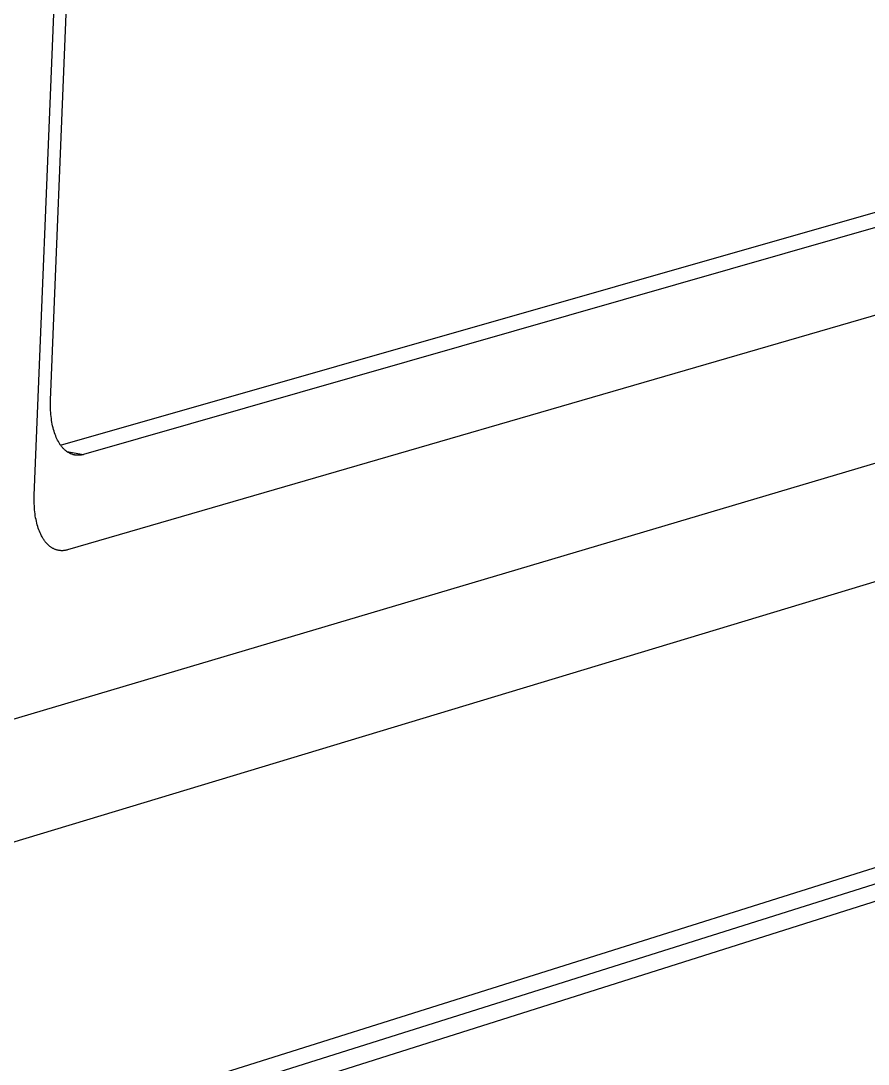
# Model space of a CAD drawing. Header units: millimetres. Extents: x -573 to 3430, y 0 to 3769.
# Drawn here: x 1725.89 to 1743.19, y 301.5 to 322.79 of the extents above; entities that cross this region are included whole.
import ezdxf

# ---------------------------------------------------------------- set-up
doc = ezdxf.new("R2010")
doc.units = ezdxf.units.MM
doc.layers.add('01 Basic thick', color=7, linetype='Continuous', lineweight=35)

msp = doc.modelspace()

# ---------------------------------------------------------------- linework, layer by layer
at = {"layer": '01 Basic thick', "lineweight": -3}
for p, q in [((1726.162, 313.106), (1727.671, 350.431)), ((1726.495, 315.051), (1727.891, 349.557)), ((1839.818, 335.619), (1560.049, 247.367)), ((1840.007, 335.393), (1560.294, 246.942)), ((1834.781, 334.295), (1573.54, 252.074)), ((1726.7, 314.137), (1755.763, 322.447)), ((1756.449, 322.336), (1727.168, 313.944)), ((1758.81, 321.284), (1726.839, 311.998)), ((1717.242, 306.026), (1766.614, 320.687)), ((1716.091, 303.125), (1764.139, 317.643)), ((1726.493, 314.966), (1726.494, 315.008)), ((1726.493, 314.924), (1726.493, 314.966)), ((1726.494, 314.882), (1726.493, 314.924)), ((1726.494, 315.008), (1726.495, 315.051)), ((1726.496, 314.841), (1726.494, 314.882)), ((1726.499, 314.8), (1726.496, 314.841)), ((1726.502, 314.759), (1726.499, 314.8)), ((1726.506, 314.719), (1726.502, 314.759)), ((1726.511, 314.679), (1726.506, 314.719)), ((1726.517, 314.64), (1726.511, 314.679)), ((1726.523, 314.602), (1726.517, 314.64)), ((1726.53, 314.564), (1726.523, 314.602)), ((1726.538, 314.527), (1726.53, 314.564)), ((1726.546, 314.491), (1726.538, 314.527)), ((1726.556, 314.456), (1726.546, 314.491)), ((1726.566, 314.421), (1726.556, 314.456)), ((1726.576, 314.388), (1726.566, 314.421)), ((1726.588, 314.355), (1726.576, 314.388)), ((1726.6, 314.324), (1726.588, 314.355)), ((1726.613, 314.293), (1726.6, 314.324)), ((1726.626, 314.264), (1726.613, 314.293)), ((1726.64, 314.235), (1726.626, 314.264)), ((1726.655, 314.208), (1726.64, 314.235)), ((1726.662, 314.195), (1726.655, 314.208)), ((1726.67, 314.182), (1726.662, 314.195)), ((1726.678, 314.169), (1726.67, 314.182)), ((1726.686, 314.157), (1726.678, 314.169)), ((1726.694, 314.145), (1726.686, 314.157)), ((1726.703, 314.133), (1726.694, 314.145)), ((1726.711, 314.122), (1726.703, 314.133)), ((1726.719, 314.111), (1726.711, 314.122)), ((1726.728, 314.1), (1726.719, 314.111)), ((1726.737, 314.089), (1726.728, 314.1)), ((1726.746, 314.079), (1726.737, 314.089)), ((1726.755, 314.069), (1726.746, 314.079)), ((1726.764, 314.059), (1726.755, 314.069)), ((1726.774, 314.05), (1726.764, 314.059)), ((1726.783, 314.041), (1726.774, 314.05)), ((1726.793, 314.033), (1726.783, 314.041)), ((1726.802, 314.024), (1726.793, 314.033)), ((1726.812, 314.016), (1726.802, 314.024)), ((1726.822, 314.009), (1726.812, 314.016)), ((1726.832, 314.002), (1726.822, 314.009)), ((1726.827, 314.005), (1727.168, 313.944)), ((1726.842, 313.995), (1726.832, 314.002)), ((1726.853, 313.988), (1726.842, 313.995)), ((1726.863, 313.982), (1726.853, 313.988)), ((1726.874, 313.976), (1726.863, 313.982)), ((1726.884, 313.97), (1726.874, 313.976)), ((1726.895, 313.965), (1726.884, 313.97)), ((1726.905, 313.96), (1726.895, 313.965)), ((1726.916, 313.956), (1726.905, 313.96)), ((1726.927, 313.952), (1726.916, 313.956)), ((1726.938, 313.948), (1726.927, 313.952)), ((1726.949, 313.944), (1726.938, 313.948)), ((1726.96, 313.941), (1726.949, 313.944)), ((1726.972, 313.938), (1726.96, 313.941)), ((1726.983, 313.936), (1726.972, 313.938)), ((1726.994, 313.934), (1726.983, 313.936)), ((1727.005, 313.932), (1726.994, 313.934)), ((1727.017, 313.931), (1727.005, 313.932)), ((1727.028, 313.93), (1727.017, 313.931)), ((1727.04, 313.929), (1727.028, 313.93)), ((1727.051, 313.929), (1727.04, 313.929)), ((1727.063, 313.929), (1727.051, 313.929)), ((1727.074, 313.929), (1727.063, 313.929)), ((1727.086, 313.93), (1727.074, 313.929)), ((1727.098, 313.931), (1727.086, 313.93)), ((1727.109, 313.932), (1727.098, 313.931)), ((1727.121, 313.934), (1727.109, 313.932)), ((1727.133, 313.936), (1727.121, 313.934)), ((1727.145, 313.938), (1727.133, 313.936)), ((1727.156, 313.941), (1727.145, 313.938)), ((1727.168, 313.944), (1727.156, 313.941)), ((1726.161, 313.063), (1726.162, 313.106)), ((1726.161, 313.021), (1726.161, 313.063)), ((1726.161, 312.979), (1726.161, 313.021)), ((1726.162, 312.937), (1726.161, 312.979)), ((1726.164, 312.895), (1726.162, 312.937)), ((1726.166, 312.854), (1726.164, 312.895)), ((1726.17, 312.813), (1726.166, 312.854)), ((1726.174, 312.773), (1726.17, 312.813)), ((1726.179, 312.733), (1726.174, 312.773)), ((1726.184, 312.694), (1726.179, 312.733)), ((1726.191, 312.655), (1726.184, 312.694)), ((1726.198, 312.618), (1726.191, 312.655)), ((1726.206, 312.581), (1726.198, 312.618)), ((1726.214, 312.544), (1726.206, 312.581)), ((1726.224, 312.509), (1726.214, 312.544)), ((1726.234, 312.474), (1726.224, 312.509)), ((1726.244, 312.441), (1726.234, 312.474)), ((1726.256, 312.408), (1726.244, 312.441)), ((1726.268, 312.377), (1726.256, 312.408)), ((1726.281, 312.346), (1726.268, 312.377)), ((1726.294, 312.317), (1726.281, 312.346)), ((1726.309, 312.288), (1726.294, 312.317)), ((1726.323, 312.261), (1726.309, 312.288)), ((1726.331, 312.248), (1726.323, 312.261)), ((1726.339, 312.235), (1726.331, 312.248)), ((1726.347, 312.222), (1726.339, 312.235)), ((1726.355, 312.21), (1726.347, 312.222)), ((1726.363, 312.198), (1726.355, 312.21)), ((1726.371, 312.186), (1726.363, 312.198)), ((1726.38, 312.174), (1726.371, 312.186)), ((1726.388, 312.163), (1726.38, 312.174)), ((1726.397, 312.152), (1726.388, 312.163)), ((1726.406, 312.142), (1726.397, 312.152)), ((1726.415, 312.132), (1726.406, 312.142)), ((1726.424, 312.122), (1726.415, 312.132)), ((1726.433, 312.112), (1726.424, 312.122)), ((1726.443, 312.103), (1726.433, 312.112)), ((1726.452, 312.094), (1726.443, 312.103)), ((1726.462, 312.085), (1726.452, 312.094)), ((1726.472, 312.077), (1726.462, 312.085)), ((1726.481, 312.069), (1726.472, 312.077)), ((1726.491, 312.062), (1726.481, 312.069)), ((1726.502, 312.054), (1726.491, 312.062)), ((1726.512, 312.047), (1726.502, 312.054)), ((1726.522, 312.041), (1726.512, 312.047)), ((1726.533, 312.035), (1726.522, 312.041)), ((1726.543, 312.029), (1726.533, 312.035)), ((1726.554, 312.023), (1726.543, 312.029)), ((1726.564, 312.018), (1726.554, 312.023)), ((1726.575, 312.013), (1726.564, 312.018)), ((1726.586, 312.009), (1726.575, 312.013)), ((1726.597, 312.005), (1726.586, 312.009)), ((1726.608, 312.001), (1726.597, 312.005)), ((1726.619, 311.997), (1726.608, 312.001)), ((1726.63, 311.994), (1726.619, 311.997)), ((1726.642, 311.992), (1726.63, 311.994)), ((1726.653, 311.989), (1726.642, 311.992)), ((1726.664, 311.987), (1726.653, 311.989)), ((1726.676, 311.985), (1726.664, 311.987)), ((1726.687, 311.984), (1726.676, 311.985)), ((1726.699, 311.983), (1726.687, 311.984)), ((1726.71, 311.982), (1726.699, 311.983)), ((1726.722, 311.982), (1726.71, 311.982)), ((1726.733, 311.982), (1726.722, 311.982)), ((1726.745, 311.982), (1726.733, 311.982)), ((1726.757, 311.983), (1726.745, 311.982)), ((1726.768, 311.984), (1726.757, 311.983)), ((1726.78, 311.986), (1726.768, 311.984)), ((1726.792, 311.988), (1726.78, 311.986)), ((1726.804, 311.99), (1726.792, 311.988)), ((1726.815, 311.992), (1726.804, 311.99)), ((1726.827, 311.995), (1726.815, 311.992)), ((1726.839, 311.998), (1726.827, 311.995))]:
    msp.add_line(p, q, dxfattribs=at)

doc.saveas('drawing.dxf')
